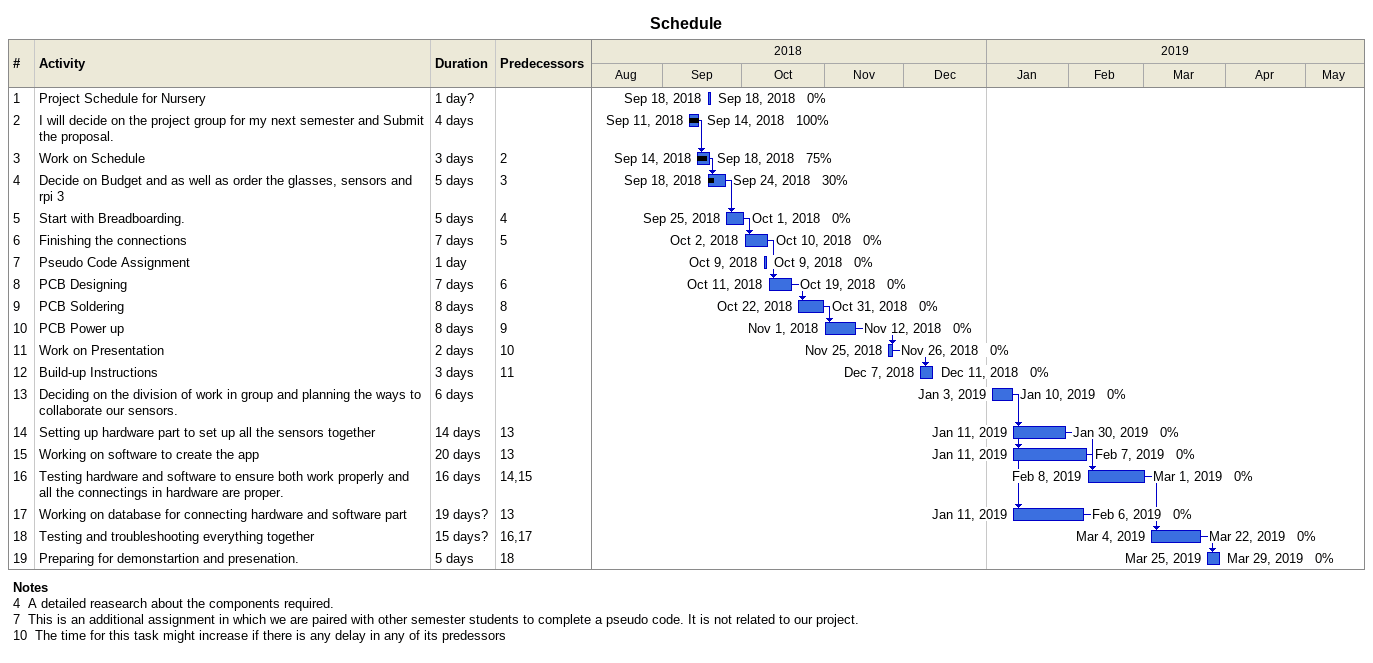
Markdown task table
Schedule

| ID | Task | Duration | Start | Finish | Predecessors | % complete |
|---|---|---|---|---|---|---|
| 1 | Project Schedule for Nursery | 1d? | 2018-09-18 | 2018-09-18 |  | 0 |
| 2 | I will decide on the project group for my next semester and Submit the proposal. | 4d | 2018-09-11 | 2018-09-14 |  | 100 |
| 3 | Work on Schedule | 3d | 2018-09-14 | 2018-09-18 | 2 | 75 |
| 4 | Decide on Budget and as well as order the glasses, sensors and rpi 3 | 5d | 2018-09-18 | 2018-09-24 | 3 | 30 |
| 5 | Start with Breadboarding. | 5d | 2018-09-25 | 2018-10-01 | 4 | 0 |
| 6 | Finishing the connections | 7d | 2018-10-02 | 2018-10-10 | 5 | 0 |
| 7 | Pseudo Code Assignment | 1d | 2018-10-09 | 2018-10-09 |  | 0 |
| 8 | PCB Designing | 7d | 2018-10-11 | 2018-10-19 | 6 | 0 |
| 9 | PCB Soldering | 8d | 2018-10-22 | 2018-10-31 | 8 | 0 |
| 10 | PCB Power up | 8d | 2018-11-01 | 2018-11-12 | 9 | 0 |
| 11 | Work on Presentation | 2d | 2018-11-25 | 2018-11-26 | 10 | 0 |
| 12 | Build-up Instructions | 3d | 2018-12-07 | 2018-12-11 | 11 | 0 |
| 13 | Deciding on the division of work in group and planning the ways to collaborate our sensors. | 6d | 2019-01-03 | 2019-01-10 |  | 0 |
| 14 | Setting up hardware part to set up all the sensors together | 14d | 2019-01-11 | 2019-01-30 | 13 | 0 |
| 15 | Working on software to create the app | 20d | 2019-01-11 | 2019-02-07 | 13 | 0 |
| 16 | Testing hardware and software to ensure both work properly and all the connectings in hardware are proper. | 16d | 2019-02-08 | 2019-03-01 | 14, 15 | 0 |
| 17 | Working on database for connecting hardware and software part | 19d? | 2019-01-11 | 2019-02-06 | 13 | 0 |
| 18 | Testing and troubleshooting everything together | 15d? | 2019-03-04 | 2019-03-22 | 16, 17 | 0 |
| 19 | Preparing for demonstartion and presenation. | 5d | 2019-03-25 | 2019-03-29 | 18 | 0 |

Notes
- 4: A detailed reasearch about the components required.
- 7: This is an additional assignment in which we are paired with other semester students to complete a pseudo code. It is not related to our project.
- 10: The time for this task might increase if there is any delay in any of its predessors
